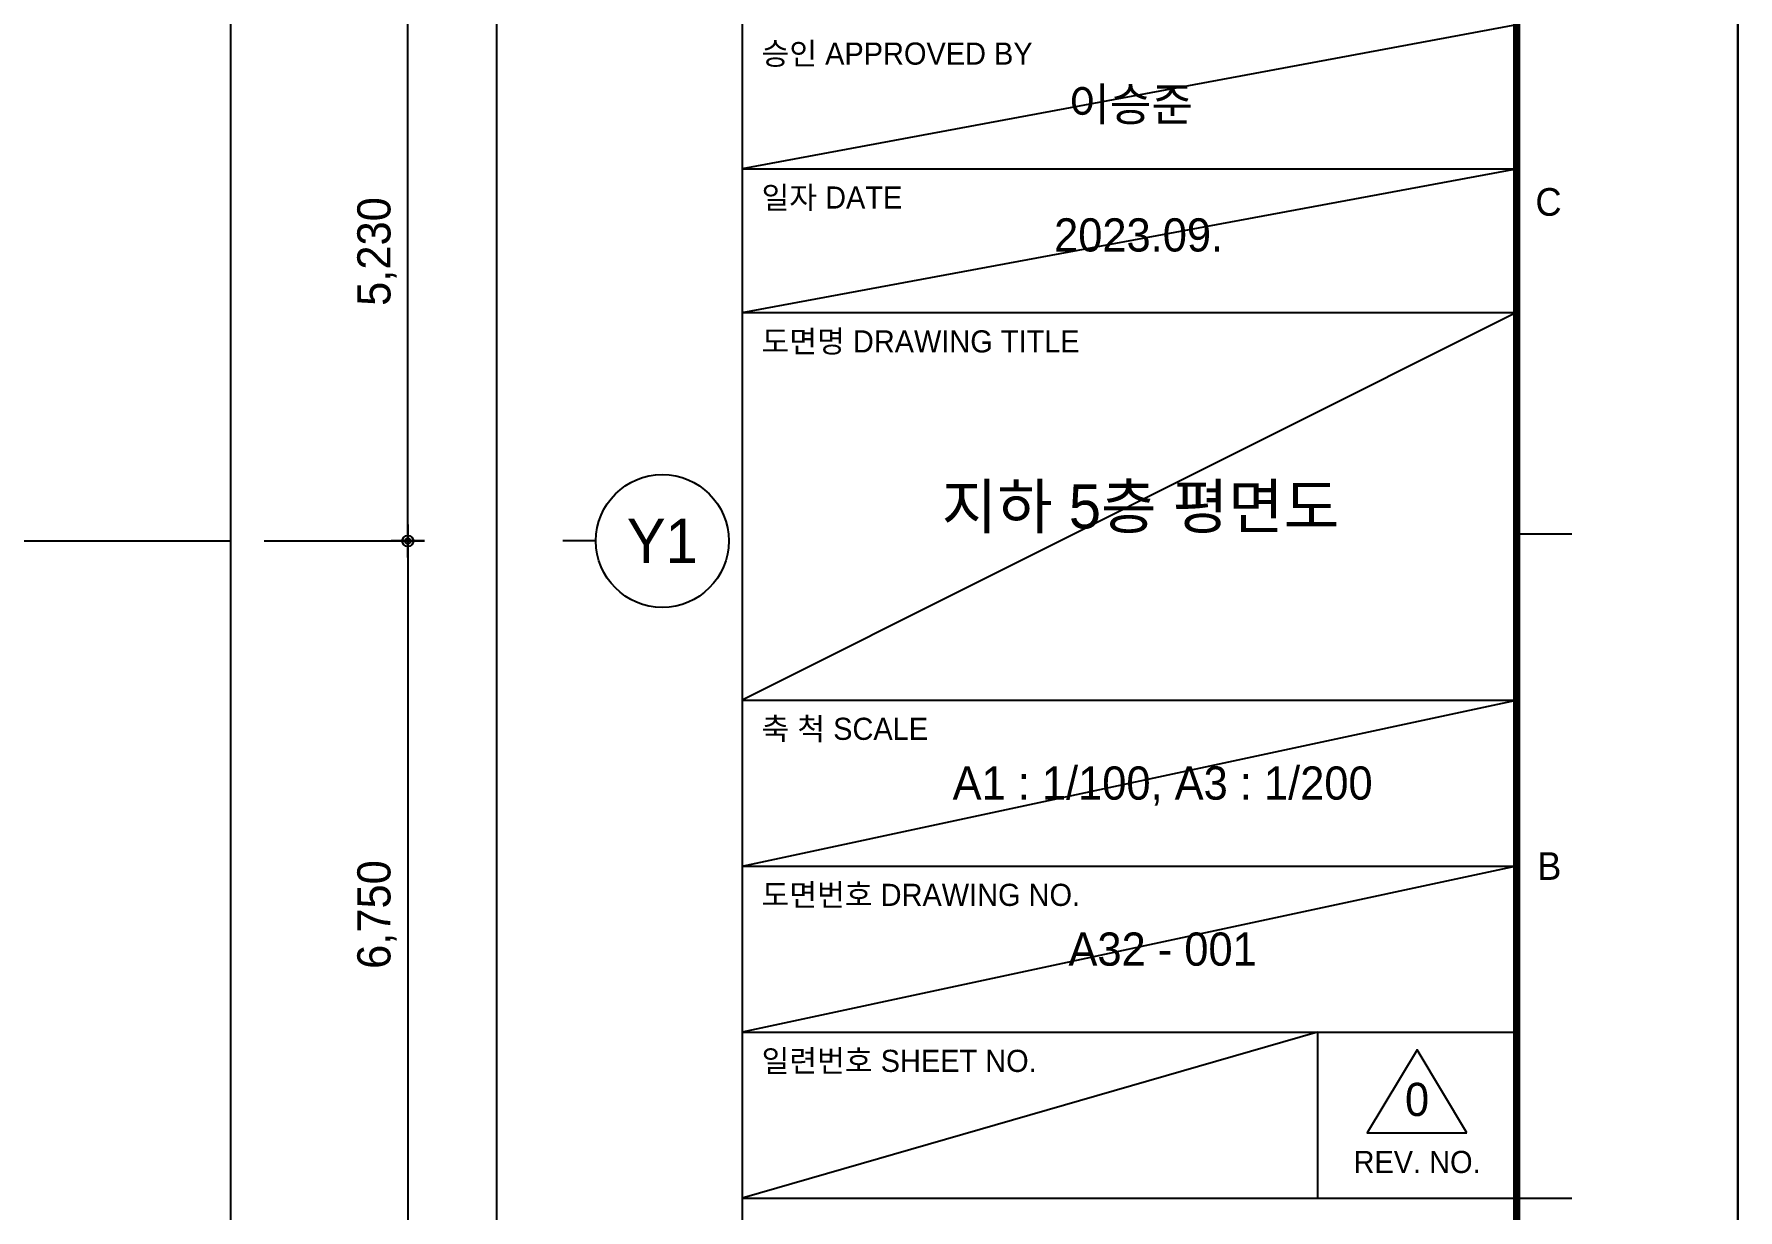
# Model space of a CAD drawing. Header units: millimetres. Extents: x 0 to 1390178, y 0 to 110113.
# Drawn here: x 68600 to 84000, y 5594 to 16216 of the extents above; entities that cross this region are included whole.
import ezdxf
from ezdxf.enums import TextEntityAlignment as Align
from ezdxf.xclip import XClip

# ---------------------------------------------------------------- set-up
doc = ezdxf.new("R2010")
doc.units = ezdxf.units.MM
doc.header["$LTSCALE"] = 100
doc.header["$XCLIPFRAME"] = 0
doc.linetypes.add('X - 평면도$0$CEN', pattern=[62, 60, -1, 0, -1])
doc.layers.get('DEFPOINTS').update_dxf_attribs({"color": 145})
for name, color, linetype in [('AA-BORD-TEXT', 3, 'Continuous'), ('AA-XXXX-DIMS', 7, 'Continuous'), ('DIM', 7, 'Continuous'), ('X - SHEET$0$AA-BORD-FORM', 7, 'Continuous'), ('X - SHEET$0$AA-BORD-TEXT', 3, 'Continuous'), ('X - 평면도$0$AA-XXXX-CNTL', 1, 'X - 평면도$0$CEN')]:
    doc.layers.add(name, color=color, linetype=linetype)
doc.layers.add('X - SHEET$0$DEFPOINT', color=165, linetype='Continuous', plot=False)
doc.styles.add('HAUD01', font='Dotum.ttf')
doc.styles.get("Standard").update_dxf_attribs({"font": 'Dotum.ttf'})
doc.styles.add('X - SHEET$0$HAUD01', font='Dotum.ttf')
doc.dimstyles.new('HAUD-100', dxfattribs={"dimscale": 100, "dimtxt": 3, "dimasz": 1, "dimexe": 0, "dimexo": 3, "dimgap": 1, "dimtad": 1, "dimdec": 0, "dimdsep": 46, "dimlunit": 6, "dimtxsty": 'HAUD01', "dimblk": 'DIMDOT', "dimcen": 2.5, "dimdle": 1.5, "dimclrd": 7, "dimclre": 7, "dimclrt": 3, "dimadec": 0, "dimazin": 0, "dimtfac": 1, "dimtdec": 0, "dimtix": 1, "dimtmove": 2, "dimatfit": 3, "dimfxl": 1, "dimtvp": 1, "dimtolj": 1, "dimtzin": 0, "dimarcsym": 0})

# ---------------------------------------------------------------- blocks, each defined once
blk = doc.blocks.new('X - SHEET$0$HAUDsheetV')
at = {"layer": 'X - SHEET$0$AA-BORD-FORM', "color": 2}
for p, q in [((751, 577), (751, 17)), ((821, 117), (826, 117)), ((751, 57), (821, 57)), ((821, 57), (826, 57))]:
    blk.add_line(p, q, dxfattribs=at)
at = {"layer": 'X - SHEET$0$AA-BORD-FORM', "color": 3}
for p, q in [((751, 150), (821, 150)), ((751, 137), (821, 137)), ((751, 102), (821, 102)), ((751, 87), (821, 87)), ((751, 72), (821, 72)), ((803, 72), (803, 57))]:
    blk.add_line(p, q, dxfattribs=at)
at = {"layer": 'X - SHEET$0$AA-BORD-FORM', "color": 1}
blk.add_lwpolyline([(1, 0), (841, 0), (841, 594), (1, 594)], close=True, dxfattribs=at)
at = {"layer": 'X - SHEET$0$AA-BORD-FORM', "color": 2, "const_width": 0.682}
blk.add_lwpolyline([(21, 17), (21, 577), (821, 577), (821, 17)], close=True, dxfattribs=at)
at = {"layer": 'X - SHEET$0$AA-BORD-FORM', "color": 7}
blk.add_lwpolyline([(816.5, 62.89), (812, 70.39), (807.5, 62.89)], close=True, dxfattribs=at)
at = {"layer": 'X - SHEET$0$AA-BORD-TEXT', "color": 3, "style": 'X - SHEET$0$HAUD01'}
for s, p in [('승인 APPROVED BY', (752.75, 159.4)), ('일자 DATE', (752.75, 146.4)), ('도면명 DRAWING TITLE', (752.75, 133.4)), ('축 척 SCALE', (752.75, 98.4)), ('도면번호 DRAWING NO.', (752.75, 83.4)), ('일련번호 SHEET NO.', (752.75, 68.4))]:
    blk.add_text(s, height=2, rotation=360, dxfattribs=at).set_placement(p)
at = {"layer": 'X - SHEET$0$AA-BORD-TEXT', "color": 7, "style": 'X - SHEET$0$HAUD01'}
for s, p in [('C', (823.88, 147)), ('B', (823.95, 87))]:
    blk.add_text(s, height=2.5, dxfattribs=at).set_placement(p, align=Align.MIDDLE_CENTER)
at = {"layer": 'X - SHEET$0$AA-BORD-TEXT', "color": 3, "style": 'X - SHEET$0$HAUD01'}
blk.add_text('REV. NO.', height=2, rotation=360, dxfattribs=at).set_placement((812, 60.27), align=Align.MIDDLE_CENTER)
for tag, p in [('PJCode', (786, 567.94)), ('작성자', (786.11, 194.82)), ('검토자', (786.11, 181.82)), ('최종검토자', (786.11, 168.82)), ('승인자', (786.11, 155.82)), ('일자', (786.83, 144.02)), ('개정번호', (812, 65.92))]:
    blk.add_attdef(tag, text='', height=3, dxfattribs=at).set_placement(p, align=Align.MIDDLE_CENTER)
at = {"layer": 'X - SHEET$0$AA-BORD-TEXT', "color": 3, "lineweight": 30, "flags": 104}
blk.add_attdef('PJTitle', text='', height=4, dxfattribs=at).set_placement((787.25, 536.62), align=Align.MIDDLE_CENTER)
blk = doc.blocks.new('X - SHEET')
at = {"layer": 'X - SHEET$0$DEFPOINT'}
for p, q in [((82000, 16300), (75000, 15000)), ((75000, 13700), (82000, 15000)), ((82000, 13700), (75000, 10200)), ((75000, 8700), (82000, 10200)), ((82000, 8700), (75000, 7200)), ((80200, 7200), (75000, 5700))]:
    blk.add_line(p, q, dxfattribs=at)
ref = blk.add_blockref('X - SHEET$0$HAUDsheetV', (-100, 0), dxfattribs=dict(xscale=100, yscale=100, zscale=100))
ref.add_attrib('승인자', '이승준', dxfattribs={"layer": 'X - SHEET$0$AA-BORD-TEXT', "color": 3, "height": 300, "style": 'X - SHEET$0$HAUD01'}).set_placement((78511, 15582), align=Align.MIDDLE_CENTER)
ref.add_attrib('일자', '2023.09.', dxfattribs={"layer": 'X - SHEET$0$AA-BORD-TEXT', "color": 3, "height": 300, "style": 'X - SHEET$0$HAUD01'}).set_placement((78583, 14402), align=Align.MIDDLE_CENTER)
ref.add_attrib('개정번호', '0', dxfattribs={"layer": 'X - SHEET$0$AA-BORD-TEXT', "color": 3, "height": 300, "style": 'X - SHEET$0$HAUD01'}).set_placement((81100, 6592), align=Align.MIDDLE_CENTER)
blk = doc.blocks.new('X - 평면도$0$A$C9949ff83')
at = {"layer": 'DEFPOINTS'}
blk.add_lwpolyline([(0, 59400), (84000, 59400), (84000, 0), (0, 0)], close=True, dxfattribs=at)
blk = doc.blocks.new('X - 평면도', base_point=(-475.4, -286.7))
at = {"layer": 'DEFPOINTS'}
blk.add_lwpolyline([(27286.2, 9289.6), (88213.6, 9289.6), (88213.6, -40156.9), (27286.2, -40156.9)], close=True, dxfattribs=at)
at = {"layer": 'X - 평면도$0$AA-XXXX-CNTL'}
blk.add_line((27286.2, -33006.9), (88213.6, -33006.9), dxfattribs=at)
blk.add_blockref('X - 평면도$0$A$C9949ff83', (19249.9, 14755.9))
blk = doc.blocks.new('DIMDOT')
at = {"layer": 'AA-XXXX-DIMS'}
for p, q in [((-1.5, 0), (1.5, 0)), ((0, -1.5), (0, 1.5))]:
    blk.add_line(p, q, dxfattribs=at)
for radius in [0.5, 0.25]:
    blk.add_circle((0, 0), radius, dxfattribs=at)
blk = doc.blocks.new('*D722')
at = {"layer": 'DEFPOINTS', "color": 0, "transparency": 16777216}
for p in [(70378, 51917, 0), (70378, 4887, 0), (72778, 4887)]:
    blk.add_point(p, dxfattribs=at)
at = {"layer": 'DIM', "color": 7, "lineweight": -2, "transparency": 16777216}
for p, q in [((70678, 51917), (72778, 51917)), ((72778, 51817), (72778, 4987)), ((70678, 4887), (72778, 4887))]:
    blk.add_line(p, q, dxfattribs=at)
at = {"layer": 'DIM', "color": 7, "lineweight": -2, "transparency": 16777216, "xscale": 100, "yscale": 100, "zscale": 100}
for p, rotation in [((72778, 51917), 90), ((72778, 4887), 270)]:
    blk.add_blockref('DIMDOT', p, dxfattribs=dict(at, rotation=rotation))
at = {"layer": 'DIM', "color": 3, "transparency": 16777216, "insert": (72499, 28402), "char_height": 300, "attachment_point": 5, "rotation": 90, "style": 'HAUD01'}
blk.add_mtext('\\A1;47,030', dxfattribs=at)
blk = doc.blocks.new('*D726')
at = {"layer": 'DEFPOINTS', "color": 0, "transparency": 16777216}
for p in [(70378, 16867, 0), (71978, 16867), (70378, 11637, 0)]:
    blk.add_point(p, dxfattribs=at)
at = {"layer": 'DIM', "color": 7, "lineweight": -2, "transparency": 16777216}
for p, q in [((70678, 16867), (71978, 16867)), ((71978, 11737), (71978, 16767)), ((70678, 11637), (71978, 11637))]:
    blk.add_line(p, q, dxfattribs=at)
at = {"layer": 'DIM', "color": 7, "lineweight": -2, "transparency": 16777216, "xscale": 100, "yscale": 100, "zscale": 100}
for p, rotation in [((71978, 16867), 90), ((71978, 11637), 270)]:
    blk.add_blockref('DIMDOT', p, dxfattribs=dict(at, rotation=rotation))
at = {"layer": 'DIM', "color": 3, "transparency": 16777216, "insert": (71699, 14252), "char_height": 300, "attachment_point": 5, "rotation": 90, "style": 'HAUD01'}
blk.add_mtext('\\A1;5,230', dxfattribs=at)
blk = doc.blocks.new('*D729')
at = {"layer": 'DEFPOINTS', "color": 0, "transparency": 16777216}
for p in [(70378, 11637, 0), (70378, 4887), (71978, 4887)]:
    blk.add_point(p, dxfattribs=at)
at = {"layer": 'DIM', "color": 7, "lineweight": -2, "transparency": 16777216}
for p, q in [((70678, 11637), (71978, 11637)), ((71978, 11537), (71978, 4987)), ((70678, 4887), (71978, 4887))]:
    blk.add_line(p, q, dxfattribs=at)
at = {"layer": 'DIM', "color": 7, "lineweight": -2, "transparency": 16777216, "xscale": 100, "yscale": 100, "zscale": 100}
for p, rotation in [((71978, 11637), 90), ((71978, 4887), 270)]:
    blk.add_blockref('DIMDOT', p, dxfattribs=dict(at, rotation=rotation))
at = {"layer": 'DIM', "color": 3, "transparency": 16777216, "insert": (71699, 8262), "char_height": 300, "attachment_point": 5, "rotation": 90, "style": 'HAUD01'}
blk.add_mtext('\\A1;6,750', dxfattribs=at)

msp = doc.modelspace()

# ---------------------------------------------------------------- linework, layer by layer
at = {"layer": 'DIM'}
msp.add_line((73678.4, 11637.2), (73378.4, 11637.2), dxfattribs=at)
msp.add_circle((74278.4, 11637.2), 600, dxfattribs=at)

# ---------------------------------------------------------------- block references
msp.add_blockref('X - SHEET', (84000, 0))
ref = msp.add_blockref('X - 평면도', (-26173.8, -15042.6))
XClip(ref).set_block_clipping_path([(33824.3412808923, 19243.1096737636), (88213.6007375629, 68689.6188814965)])

# ---------------------------------------------------------------- texts
at = {"layer": 'AA-BORD-TEXT', "style": 'HAUD01'}
for s, height, p in [('지하 5층 평면도', 400, (78600, 11950)), ('A1 : 1/100, A3 : 1/200', 300, (78800, 9450)), ('A32 - 001', 300, (78800, 7950))]:
    msp.add_text(s, height=height, dxfattribs=at).set_placement(p, align=Align.MIDDLE_CENTER)
at = {"layer": 'DIM', "style": 'HAUD01'}
msp.add_text('Y1', height=400, dxfattribs=at).set_placement((74278.4, 11637.2), align=Align.MIDDLE)

# ---------------------------------------------------------------- dimensions: what is measured, and where the dimension line sits
at = {"layer": 'DIM'}
for base, p1, p2, angle, picture, middle in [((72778.4, 4887.2, 0), (70378.4, 51917.2), (70378.4, 4887.2), 90, '*D722', (72499.3, 28402.2, 0)), ((71978.4, 16867.2, 0), (70378.4, 11637.2), (70378.4, 16867.2), 270, '*D726', (71699.3, 14252.2, 0))]:
    dim = msp.add_linear_dim(base=base, p1=p1, p2=p2, angle=angle, dimstyle='HAUD-100', override={"dimscale": 100}, dxfattribs=at)
    dim.commit()
    dim.dimension.update_dxf_attribs({"geometry": picture, "text_midpoint": middle})
dim = msp.add_aligned_dim(p1=(70378.4, 11637.2, 0), p2=(70378.4, 4887.2), distance=1600, dimstyle='HAUD-100', override={"dimscale": 100}, dxfattribs=at)
dim.commit()
dim.dimension.update_dxf_attribs({"geometry": '*D729', "text_midpoint": (71699.3, 8262.2)})

# ---------------------------------------------------------------- next in the draw order: linework, layer by layer
at = {"layer": 'DEFPOINTS'}
msp.add_lwpolyline([(70378.4, 53933.7), (54274.1, 53933.7), (54274.1, 4365.1), (70378.4, 4365.1)], close=True, dxfattribs=at)

# ---------------------------------------------------------------- next in the draw order: block references
msp.add_blockref('X - SHEET', (0, 0))

# ---------------------------------------------------------------- next in the draw order: block references
ref = msp.add_blockref('X - 평면도', (-9161.4, 44357.4))
XClip(ref).set_block_clipping_path([(62960.0628521051, -40278.9423275622), (79064.4586540633, 9289.6188814864)])

doc.saveas('drawing.dxf')
